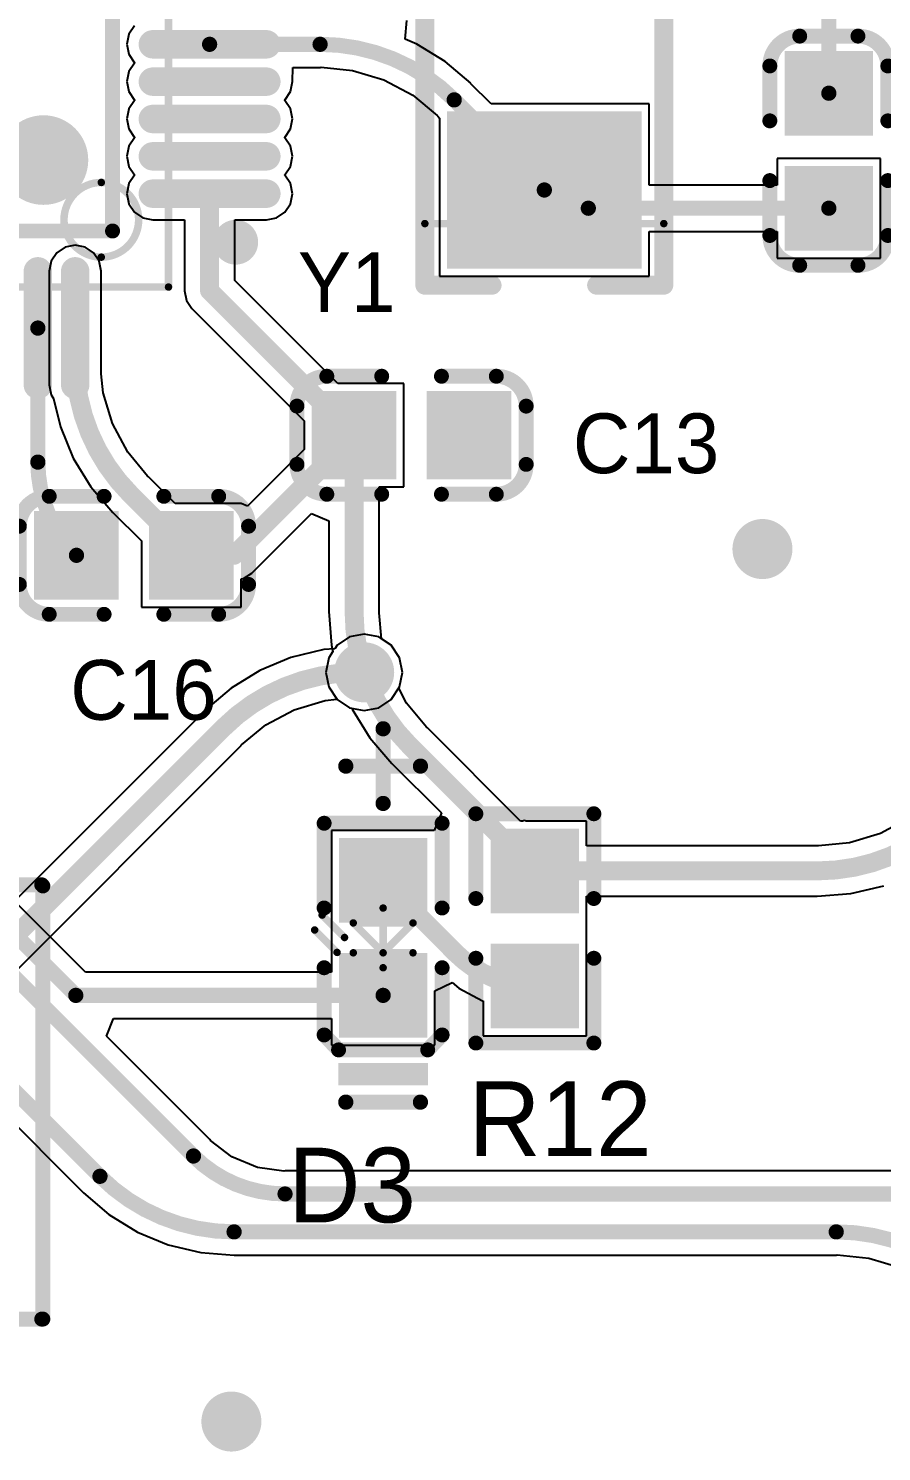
# Model space of a CAD drawing. Extents: x 32 to 132, y 19 to 123.
# Drawn here: x 88.98 to 100.4, y 67.16 to 86.22 of the extents above; entities that cross this region are included whole.
import ezdxf

# ---------------------------------------------------------------- set-up
doc = ezdxf.new("R2010")
doc.units = 0
doc.layers.get('0').update_dxf_attribs({"linetype": 'CONTINUOUS'})
for name, color, linetype in [('BOTTOMLAYER', 5, 'CONTINUOUS'), ('BOTTOMSOLDER', 6, 'CONTINUOUS'), ('MECHANICAL13', 56, 'CONTINUOUS'), ('MECHANICAL15', 56, 'CONTINUOUS'), ('MULTILAYER', 9, 'CONTINUOUS'), ('TOPLAYER', 1, 'CONTINUOUS'), ('TOPOVERLAY', 2, 'CONTINUOUS'), ('TOPPASTE', 8, 'CONTINUOUS'), ('TOPSOLDER', 216, 'CONTINUOUS'), ('VIAHOLELAYER', 16, 'CONTINUOUS')]:
    doc.layers.add(name, color=color, linetype=linetype)

# ---------------------------------------------------------------- blocks, each defined once
blk = doc.blocks.new('0603_R_1')
at = {"layer": 'TOPLAYER'}
for points in [[(-1.235, -0.49), (-0.305, -0.49), (-1.235, 0.49), (-0.305, 0.49)], [(0.305, -0.49), (1.235, -0.49), (0.305, 0.49), (1.235, 0.49)]]:
    blk.add_solid(points, dxfattribs=at)
at = {"layer": 'TOPOVERLAY', "const_width": 0.2}
for points in [[(-1.535, 0.79), (-0.4, 0.79)], [(-1.535, 0.79), (-1.535, -0.79)], [(0.4, 0.79), (1.535, 0.79)], [(1.535, 0.79), (1.535, -0.79)], [(-1.535, -0.79), (-0.4, -0.79)], [(0.4, -0.79), (1.535, -0.79)]]:
    blk.add_lwpolyline(points, dxfattribs=at)
at = {"layer": 'TOPOVERLAY', "const_width": 0.1}
for points in [[(-1.585, 0.79, 1), (-1.485, 0.79, 1)], [(-1.585, 0.79, 1), (-1.485, 0.79, 1)], [(-0.45, 0.79, 1), (-0.35, 0.79, 1)], [(0.35, 0.79, 1), (0.45, 0.79, 1)], [(1.485, 0.79, 1), (1.585, 0.79, 1)], [(1.485, 0.79, 1), (1.585, 0.79, 1)], [(-1.585, -0.79, 1), (-1.485, -0.79, 1)], [(-1.585, -0.79, 1), (-1.485, -0.79, 1)], [(-0.45, -0.79, 1), (-0.35, -0.79, 1)], [(0.35, -0.79, 1), (0.45, -0.79, 1)], [(1.485, -0.79, 1), (1.585, -0.79, 1)], [(1.485, -0.79, 1), (1.585, -0.79, 1)]]:
    blk.add_lwpolyline(points, format="xyb", close=True, dxfattribs=at)
at = {"layer": 'TOPPASTE'}
for points in [[(-1.235, -0.49), (-0.305, -0.49), (-1.235, 0.49), (-0.305, 0.49)], [(0.305, -0.49), (1.235, -0.49), (0.305, 0.49), (1.235, 0.49)]]:
    blk.add_solid(points, dxfattribs=at)
at = {"layer": 'TOPSOLDER'}
for points in [[(-1.337, -0.592), (-0.203, -0.592), (-1.337, 0.592), (-0.203, 0.592)], [(0.203, -0.592), (1.337, -0.592), (0.203, 0.592), (1.337, 0.592)]]:
    blk.add_solid(points, dxfattribs=at)
blk = doc.blocks.new('0603_LED_S1_2')
at = {"layer": 'MECHANICAL13', "const_width": 0.1}
for points in [[(0.105, 0.917), (-0.195, 0.617)], [(0.305, 0.817), (0.005, 0.517)], [(-0.2, 0.4), (-0.2, -0.4)], [(0.2, 0.4), (-0.2, 0)], [(0.2, 0.4), (0.2, -0.4)], [(-0.4, 0), (0.4, 0)], [(-0.2, 0), (0.2, -0.4)]]:
    blk.add_lwpolyline(points, dxfattribs=at)
at = {"layer": 'MECHANICAL13', "const_width": 0.05}
for points in [[(0.08, 0.917, 1), (0.13, 0.917, 1)], [(0.28, 0.817, 1), (0.33, 0.817, 1)], [(-0.22, 0.617, 1), (-0.17, 0.617, 1)], [(-0.225, 0.4, 1), (-0.175, 0.4, 1)], [(-0.02, 0.517, 1), (0.03, 0.517, 1)], [(0.175, 0.4, 1), (0.225, 0.4, 1)], [(0.175, 0.4, 1), (0.225, 0.4, 1)], [(-0.425, 0, 1), (-0.375, 0, 1)], [(-0.225, 0, 1), (-0.175, 0, 1)], [(-0.225, 0, 1), (-0.175, 0, 1)], [(0.375, 0, 1), (0.425, 0, 1)], [(-0.225, -0.4, 1), (-0.175, -0.4, 1)], [(0.175, -0.4, 1), (0.225, -0.4, 1)], [(0.175, -0.4, 1), (0.225, -0.4, 1)]]:
    blk.add_lwpolyline(points, format="xyb", close=True, dxfattribs=at)
at = {"layer": 'MECHANICAL15', "const_width": 0.203}
for points in [[(-2.2, 0.5), (-2.2, -0.5)], [(2.3, 0.5), (2.3, -0.5)], [(1.8, 0), (2.8, 0)]]:
    blk.add_lwpolyline(points, dxfattribs=at)
at = {"layer": 'MECHANICAL15', "const_width": 0.102}
for points in [[(-2.251, 0.5, 1), (-2.149, 0.5, 1)], [(2.249, 0.5, 1), (2.351, 0.5, 1)], [(1.749, 0, 1), (1.851, 0, 1)], [(2.749, 0, 1), (2.851, 0, 1)], [(-2.251, -0.5, 1), (-2.149, -0.5, 1)], [(2.249, -0.5, 1), (2.351, -0.5, 1)]]:
    blk.add_lwpolyline(points, format="xyb", close=True, dxfattribs=at)
at = {"layer": 'TOPLAYER'}
for points in [[(-0.305, 0.49), (-1.235, 0.49), (-0.305, -0.49), (-1.235, -0.49)], [(1.235, 0.49), (0.305, 0.49), (1.235, -0.49), (0.305, -0.49)]]:
    blk.add_solid(points, dxfattribs=at)
at = {"layer": 'TOPOVERLAY', "const_width": 0.2}
for points in [[(-1.3, 0.79), (-1.5, 0.597)], [(-1.3, 0.79), (-0.4, 0.79)], [(0.4, 0.79), (1.535, 0.79)], [(1.535, 0.79), (1.535, -0.79)], [(-1.5, 0.597), (-1.5, -0.597)], [(-1.5, -0.597), (-1.3, -0.79)], [(-1.3, -0.79), (-0.4, -0.79)], [(0.4, -0.79), (1.535, -0.79)]]:
    blk.add_lwpolyline(points, dxfattribs=at)
at = {"layer": 'TOPOVERLAY', "const_width": 0.1}
for points in [[(-1.35, 0.79, 1), (-1.25, 0.79, 1)], [(-1.35, 0.79, 1), (-1.25, 0.79, 1)], [(-0.45, 0.79, 1), (-0.35, 0.79, 1)], [(0.35, 0.79, 1), (0.45, 0.79, 1)], [(1.485, 0.79, 1), (1.585, 0.79, 1)], [(1.485, 0.79, 1), (1.585, 0.79, 1)], [(-1.55, 0.597, 1), (-1.45, 0.597, 1)], [(-1.55, 0.597, 1), (-1.45, 0.597, 1)], [(-1.55, -0.597, 1), (-1.45, -0.597, 1)], [(-1.55, -0.597, 1), (-1.45, -0.597, 1)], [(-1.35, -0.79, 1), (-1.25, -0.79, 1)], [(-1.35, -0.79, 1), (-1.25, -0.79, 1)], [(-0.45, -0.79, 1), (-0.35, -0.79, 1)], [(0.35, -0.79, 1), (0.45, -0.79, 1)], [(1.485, -0.79, 1), (1.585, -0.79, 1)], [(1.485, -0.79, 1), (1.585, -0.79, 1)]]:
    blk.add_lwpolyline(points, format="xyb", close=True, dxfattribs=at)
at = {"layer": 'TOPOVERLAY'}
blk.add_solid([(-1.975, -0.6), (-1.675, -0.6), (-1.975, 0.6), (-1.675, 0.6)], dxfattribs=at)
at = {"layer": 'TOPPASTE'}
for points in [[(-0.305, 0.49), (-1.235, 0.49), (-0.305, -0.49), (-1.235, -0.49)], [(1.235, 0.49), (0.305, 0.49), (1.235, -0.49), (0.305, -0.49)]]:
    blk.add_solid(points, dxfattribs=at)
at = {"layer": 'TOPSOLDER'}
for points in [[(-0.203, 0.592), (-1.337, 0.592), (-0.203, -0.592), (-1.337, -0.592)], [(1.337, 0.592), (0.203, 0.592), (1.337, -0.592), (0.203, -0.592)]]:
    blk.add_solid(points, dxfattribs=at)
blk = doc.blocks.new('0603_C_40')
at = {"layer": 'TOPLAYER'}
for points in [[(-1.235, -0.49), (-0.305, -0.49), (-1.235, 0.49), (-0.305, 0.49)], [(0.305, -0.49), (1.235, -0.49), (0.305, 0.49), (1.235, 0.49)]]:
    blk.add_solid(points, dxfattribs=at)
at = {"layer": 'TOPOVERLAY', "const_width": 0.2}
for points in [[(-1.535, 0.39, -0.414213), (-1.135, 0.79)], [(1.135, 0.79, -0.414213), (1.535, 0.39)], [(-1.135, -0.79, -0.414213), (-1.535, -0.39)], [(1.535, -0.39, -0.414213), (1.135, -0.79)]]:
    blk.add_lwpolyline(points, format="xyb", dxfattribs=at)
for points in [[(-0.4, 0.79), (-1.135, 0.79)], [(1.135, 0.79), (0.4, 0.79)], [(-1.535, -0.39), (-1.535, 0.39)], [(1.535, -0.39), (1.535, 0.39)], [(-0.4, -0.79), (-1.135, -0.79)], [(1.135, -0.79), (0.4, -0.79)]]:
    blk.add_lwpolyline(points, dxfattribs=at)
at = {"layer": 'TOPOVERLAY', "const_width": 0.1}
for points in [[(-1.185, 0.79, 1), (-1.085, 0.79, 1)], [(-1.185, 0.79, 1), (-1.085, 0.79, 1)], [(-0.45, 0.79, 1), (-0.35, 0.79, 1)], [(0.35, 0.79, 1), (0.45, 0.79, 1)], [(1.085, 0.79, 1), (1.185, 0.79, 1)], [(1.085, 0.79, 1), (1.185, 0.79, 1)], [(-1.585, 0.39, 1), (-1.485, 0.39, 1)], [(-1.585, 0.39, 1), (-1.485, 0.39, 1)], [(1.485, 0.39, 1), (1.585, 0.39, 1)], [(1.485, 0.39, 1), (1.585, 0.39, 1)], [(-1.585, -0.39, 1), (-1.485, -0.39, 1)], [(-1.585, -0.39, 1), (-1.485, -0.39, 1)], [(1.485, -0.39, 1), (1.585, -0.39, 1)], [(1.485, -0.39, 1), (1.585, -0.39, 1)], [(-1.185, -0.79, 1), (-1.085, -0.79, 1)], [(-1.185, -0.79, 1), (-1.085, -0.79, 1)], [(-0.45, -0.79, 1), (-0.35, -0.79, 1)], [(0.35, -0.79, 1), (0.45, -0.79, 1)], [(1.085, -0.79, 1), (1.185, -0.79, 1)], [(1.085, -0.79, 1), (1.185, -0.79, 1)]]:
    blk.add_lwpolyline(points, format="xyb", close=True, dxfattribs=at)
at = {"layer": 'TOPPASTE'}
for points in [[(-1.235, -0.49), (-0.305, -0.49), (-1.235, 0.49), (-0.305, 0.49)], [(0.305, -0.49), (1.235, -0.49), (0.305, 0.49), (1.235, 0.49)]]:
    blk.add_solid(points, dxfattribs=at)
at = {"layer": 'TOPSOLDER'}
for points in [[(-1.337, -0.592), (-0.203, -0.592), (-1.337, 0.592), (-0.203, 0.592)], [(0.203, -0.592), (1.337, -0.592), (0.203, 0.592), (1.337, 0.592)]]:
    blk.add_solid(points, dxfattribs=at)
blk = doc.blocks.new('0603_C_44')
at = {"layer": 'TOPLAYER'}
for points in [[(-1.235, -0.49), (-0.305, -0.49), (-1.235, 0.49), (-0.305, 0.49)], [(0.305, -0.49), (1.235, -0.49), (0.305, 0.49), (1.235, 0.49)]]:
    blk.add_solid(points, dxfattribs=at)
at = {"layer": 'TOPOVERLAY', "const_width": 0.2}
for points in [[(-1.535, 0.39, -0.414213), (-1.135, 0.79)], [(1.135, 0.79, -0.414213), (1.535, 0.39)], [(-1.135, -0.79, -0.414213), (-1.535, -0.39)], [(1.535, -0.39, -0.414213), (1.135, -0.79)]]:
    blk.add_lwpolyline(points, format="xyb", dxfattribs=at)
for points in [[(-0.4, 0.79), (-1.135, 0.79)], [(1.135, 0.79), (0.4, 0.79)], [(-1.535, 0.39), (-1.535, -0.39)], [(1.535, 0.39), (1.535, -0.39)], [(-0.4, -0.79), (-1.135, -0.79)], [(1.135, -0.79), (0.4, -0.79)]]:
    blk.add_lwpolyline(points, dxfattribs=at)
at = {"layer": 'TOPOVERLAY', "const_width": 0.1}
for points in [[(-1.185, 0.79, 1), (-1.085, 0.79, 1)], [(-1.185, 0.79, 1), (-1.085, 0.79, 1)], [(-0.45, 0.79, 1), (-0.35, 0.79, 1)], [(0.35, 0.79, 1), (0.45, 0.79, 1)], [(1.085, 0.79, 1), (1.185, 0.79, 1)], [(1.085, 0.79, 1), (1.185, 0.79, 1)], [(-1.585, 0.39, 1), (-1.485, 0.39, 1)], [(-1.585, 0.39, 1), (-1.485, 0.39, 1)], [(1.485, 0.39, 1), (1.585, 0.39, 1)], [(1.485, 0.39, 1), (1.585, 0.39, 1)], [(-1.585, -0.39, 1), (-1.485, -0.39, 1)], [(-1.585, -0.39, 1), (-1.485, -0.39, 1)], [(1.485, -0.39, 1), (1.585, -0.39, 1)], [(1.485, -0.39, 1), (1.585, -0.39, 1)], [(-1.185, -0.79, 1), (-1.085, -0.79, 1)], [(-1.185, -0.79, 1), (-1.085, -0.79, 1)], [(-0.45, -0.79, 1), (-0.35, -0.79, 1)], [(0.35, -0.79, 1), (0.45, -0.79, 1)], [(1.085, -0.79, 1), (1.185, -0.79, 1)], [(1.085, -0.79, 1), (1.185, -0.79, 1)]]:
    blk.add_lwpolyline(points, format="xyb", close=True, dxfattribs=at)
at = {"layer": 'TOPPASTE'}
for points in [[(-1.235, -0.49), (-0.305, -0.49), (-1.235, 0.49), (-0.305, 0.49)], [(0.305, -0.49), (1.235, -0.49), (0.305, 0.49), (1.235, 0.49)]]:
    blk.add_solid(points, dxfattribs=at)
at = {"layer": 'TOPSOLDER'}
for points in [[(-1.337, -0.592), (-0.203, -0.592), (-1.337, 0.592), (-0.203, 0.592)], [(0.203, -0.592), (1.337, -0.592), (0.203, 0.592), (1.337, 0.592)]]:
    blk.add_solid(points, dxfattribs=at)
blk = doc.blocks.new('0603_C_47')
at = {"layer": 'TOPLAYER'}
for points in [[(-1.235, -0.49), (-0.305, -0.49), (-1.235, 0.49), (-0.305, 0.49)], [(0.305, -0.49), (1.235, -0.49), (0.305, 0.49), (1.235, 0.49)]]:
    blk.add_solid(points, dxfattribs=at)
at = {"layer": 'TOPOVERLAY', "const_width": 0.2}
for points in [[(-1.535, 0.39, -0.414214), (-1.135, 0.79)], [(1.135, 0.79, -0.414213), (1.535, 0.39)], [(-1.135, -0.79, -0.414214), (-1.535, -0.39)], [(1.535, -0.39, -0.414213), (1.135, -0.79)]]:
    blk.add_lwpolyline(points, format="xyb", dxfattribs=at)
for points in [[(-1.135, 0.79), (-0.4, 0.79)], [(0.4, 0.79), (1.135, 0.79)], [(-1.535, -0.39), (-1.535, 0.39)], [(1.535, -0.39), (1.535, 0.39)], [(-1.135, -0.79), (-0.4, -0.79)], [(0.4, -0.79), (1.135, -0.79)]]:
    blk.add_lwpolyline(points, dxfattribs=at)
at = {"layer": 'TOPOVERLAY', "const_width": 0.1}
for points in [[(-1.185, 0.79, 1), (-1.085, 0.79, 1)], [(-1.185, 0.79, 1), (-1.085, 0.79, 1)], [(-0.45, 0.79, 1), (-0.35, 0.79, 1)], [(0.35, 0.79, 1), (0.45, 0.79, 1)], [(1.085, 0.79, 1), (1.185, 0.79, 1)], [(1.085, 0.79, 1), (1.185, 0.79, 1)], [(-1.585, 0.39, 1), (-1.485, 0.39, 1)], [(-1.585, 0.39, 1), (-1.485, 0.39, 1)], [(1.485, 0.39, 1), (1.585, 0.39, 1)], [(1.485, 0.39, 1), (1.585, 0.39, 1)], [(-1.585, -0.39, 1), (-1.485, -0.39, 1)], [(-1.585, -0.39, 1), (-1.485, -0.39, 1)], [(1.485, -0.39, 1), (1.585, -0.39, 1)], [(1.485, -0.39, 1), (1.585, -0.39, 1)], [(-1.185, -0.79, 1), (-1.085, -0.79, 1)], [(-1.185, -0.79, 1), (-1.085, -0.79, 1)], [(-0.45, -0.79, 1), (-0.35, -0.79, 1)], [(0.35, -0.79, 1), (0.45, -0.79, 1)], [(1.085, -0.79, 1), (1.185, -0.79, 1)], [(1.085, -0.79, 1), (1.185, -0.79, 1)]]:
    blk.add_lwpolyline(points, format="xyb", close=True, dxfattribs=at)
at = {"layer": 'TOPPASTE'}
for points in [[(-1.235, -0.49), (-0.305, -0.49), (-1.235, 0.49), (-0.305, 0.49)], [(0.305, -0.49), (1.235, -0.49), (0.305, 0.49), (1.235, 0.49)]]:
    blk.add_solid(points, dxfattribs=at)
at = {"layer": 'TOPSOLDER'}
for points in [[(-1.337, -0.592), (-0.203, -0.592), (-1.337, 0.592), (-0.203, 0.592)], [(0.203, -0.592), (1.337, -0.592), (0.203, 0.592), (1.337, 0.592)]]:
    blk.add_solid(points, dxfattribs=at)
blk = doc.blocks.new('___4_67')
at = {"layer": 'MECHANICAL13', "const_width": 0.2}
for points in [[(-2.555, 2.946), (-2.555, -2.854)], [(9.96, 2.946), (-2.54, 2.946)], [(9.96, -2.87), (-2.54, -2.87)]]:
    blk.add_lwpolyline(points, dxfattribs=at)
at = {"layer": 'MECHANICAL13', "const_width": 0.1}
for points in [[(-2.605, 2.946, 1), (-2.505, 2.946, 1)], [(-2.59, 2.946, 1), (-2.49, 2.946, 1)], [(-2.605, -2.854, 1), (-2.505, -2.854, 1)], [(-2.59, -2.87, 1), (-2.49, -2.87, 1)]]:
    blk.add_lwpolyline(points, format="xyb", close=True, dxfattribs=at)
blk = doc.blocks.new('LQFP_64_10_10_05P_161')
at = {"layer": 'MECHANICAL13', "const_width": 0.1}
for points in [[(-5, 5), (-5, -5)], [(-5, -5), (5, -5)]]:
    blk.add_lwpolyline(points, dxfattribs=at)
at = {"layer": 'MECHANICAL13'}
for points, const_width in [([(-3.6, -4.1, 1), (-4.6, -4.1, 1)], 0.1), ([(-4.625, -4.1, 1), (-4.575, -4.1, 1)], 0.05), ([(-3.625, -4.1, 1), (-3.575, -4.1, 1)], 0.05), ([(-5.025, -5, 1), (-4.975, -5, 1)], 0.05), ([(-5.025, -5, 1), (-4.975, -5, 1)], 0.05)]:
    blk.add_lwpolyline(points, format="xyb", close=True, dxfattribs=dict(at, const_width=const_width))
at = {"layer": 'TOPLAYER', "const_width": 0.28}
for points in [[(-6.31, -3.25), (-4.79, -3.25)], [(-6.31, -3.75), (-4.79, -3.75)], [(-3.75, -6.31), (-3.75, -4.79)], [(-3.25, -6.31), (-3.25, -4.79)], [(-2.75, -6.31), (-2.75, -4.79)], [(-2.25, -6.31), (-2.25, -4.79)], [(-1.75, -6.31), (-1.75, -4.79)]]:
    blk.add_lwpolyline(points, dxfattribs=at)
at = {"layer": 'TOPLAYER', "const_width": 0.14}
for points in [[(-6.38, -3.25, 1), (-6.24, -3.25, 1)], [(-4.86, -3.25, 1), (-4.72, -3.25, 1)], [(-6.38, -3.75, 1), (-6.24, -3.75, 1)], [(-4.86, -3.75, 1), (-4.72, -3.75, 1)], [(-3.82, -4.79, 1), (-3.68, -4.79, 1)], [(-3.32, -4.79, 1), (-3.18, -4.79, 1)], [(-2.82, -4.79, 1), (-2.68, -4.79, 1)], [(-2.32, -4.79, 1), (-2.18, -4.79, 1)], [(-1.82, -4.79, 1), (-1.68, -4.79, 1)], [(-3.82, -6.31, 1), (-3.68, -6.31, 1)], [(-3.32, -6.31, 1), (-3.18, -6.31, 1)], [(-2.82, -6.31, 1), (-2.68, -6.31, 1)], [(-2.32, -6.31, 1), (-2.18, -6.31, 1)], [(-1.82, -6.31, 1), (-1.68, -6.31, 1)]]:
    blk.add_lwpolyline(points, format="xyb", close=True, dxfattribs=at)
at = {"layer": 'TOPOVERLAY', "const_width": 0.2}
for points in [[(-4.25, 4.25), (-4.25, -4.25)], [(-4.25, -4.25), (4.25, -4.25)]]:
    blk.add_lwpolyline(points, dxfattribs=at)
at = {"layer": 'TOPOVERLAY'}
for points, const_width in [([(-3, -3.325, 1), (-3.6, -3.325, 1)], 0.6), ([(-3.75, -3.325, 1), (-3.45, -3.325, 1)], 0.3), ([(-3.15, -3.325, 1), (-2.85, -3.325, 1)], 0.3), ([(-4.3, -4.25, 1), (-4.2, -4.25, 1)], 0.1), ([(-4.3, -4.25, 1), (-4.2, -4.25, 1)], 0.1), ([(-4.25, -5.9, 1), (-4.55, -5.9, 1)], 0.3), ([(-4.625, -5.9, 1), (-4.475, -5.9, 1)], 0.15), ([(-4.325, -5.9, 1), (-4.175, -5.9, 1)], 0.15)]:
    blk.add_lwpolyline(points, format="xyb", close=True, dxfattribs=dict(at, const_width=const_width))
at = {"layer": 'TOPPASTE', "const_width": 0.28}
for points in [[(-6.31, -3.25), (-4.79, -3.25)], [(-6.31, -3.75), (-4.79, -3.75)], [(-3.75, -6.31), (-3.75, -4.79)], [(-3.25, -6.31), (-3.25, -4.79)], [(-2.75, -6.31), (-2.75, -4.79)], [(-2.25, -6.31), (-2.25, -4.79)], [(-1.75, -6.31), (-1.75, -4.79)]]:
    blk.add_lwpolyline(points, dxfattribs=at)
at = {"layer": 'TOPPASTE', "const_width": 0.14}
for points in [[(-6.38, -3.25, 1), (-6.24, -3.25, 1)], [(-4.86, -3.25, 1), (-4.72, -3.25, 1)], [(-6.38, -3.75, 1), (-6.24, -3.75, 1)], [(-4.86, -3.75, 1), (-4.72, -3.75, 1)], [(-3.82, -4.79, 1), (-3.68, -4.79, 1)], [(-3.32, -4.79, 1), (-3.18, -4.79, 1)], [(-2.82, -4.79, 1), (-2.68, -4.79, 1)], [(-2.32, -4.79, 1), (-2.18, -4.79, 1)], [(-1.82, -4.79, 1), (-1.68, -4.79, 1)], [(-3.82, -6.31, 1), (-3.68, -6.31, 1)], [(-3.32, -6.31, 1), (-3.18, -6.31, 1)], [(-2.82, -6.31, 1), (-2.68, -6.31, 1)], [(-2.32, -6.31, 1), (-2.18, -6.31, 1)], [(-1.82, -6.31, 1), (-1.68, -6.31, 1)]]:
    blk.add_lwpolyline(points, format="xyb", close=True, dxfattribs=at)
at = {"layer": 'TOPSOLDER', "const_width": 0.382}
for points in [[(-6.31, -3.25), (-4.79, -3.25)], [(-6.31, -3.75), (-4.79, -3.75)], [(-3.75, -6.31), (-3.75, -4.79)], [(-3.25, -6.31), (-3.25, -4.79)], [(-2.75, -6.31), (-2.75, -4.79)], [(-2.25, -6.31), (-2.25, -4.79)], [(-1.75, -6.31), (-1.75, -4.79)]]:
    blk.add_lwpolyline(points, dxfattribs=at)
at = {"layer": 'TOPSOLDER', "const_width": 0.191}
for points in [[(-6.405, -3.25, 1), (-6.215, -3.25, 1)], [(-4.885, -3.25, 1), (-4.695, -3.25, 1)], [(-6.405, -3.75, 1), (-6.215, -3.75, 1)], [(-4.885, -3.75, 1), (-4.695, -3.75, 1)], [(-3.845, -4.79, 1), (-3.655, -4.79, 1)], [(-3.345, -4.79, 1), (-3.155, -4.79, 1)], [(-2.845, -4.79, 1), (-2.655, -4.79, 1)], [(-2.345, -4.79, 1), (-2.155, -4.79, 1)], [(-1.845, -4.79, 1), (-1.655, -4.79, 1)], [(-3.845, -6.31, 1), (-3.655, -6.31, 1)], [(-3.345, -6.31, 1), (-3.155, -6.31, 1)], [(-2.845, -6.31, 1), (-2.655, -6.31, 1)], [(-2.345, -6.31, 1), (-2.155, -6.31, 1)], [(-1.845, -6.31, 1), (-1.655, -6.31, 1)]]:
    blk.add_lwpolyline(points, format="xyb", close=True, dxfattribs=at)
blk = doc.blocks.new('SMD_5032_2P_162')
at = {"layer": 'MECHANICAL13', "const_width": 0.1}
for points in [[(-2.5, 1.6), (2.5, 1.6)], [(-2.5, 1.6), (-2.5, -1.6)], [(2.5, 1.6), (2.5, -1.6)], [(-2.5, -1.6), (2.5, -1.6)]]:
    blk.add_lwpolyline(points, dxfattribs=at)
at = {"layer": 'MECHANICAL13', "const_width": 0.05}
for points in [[(-2.525, 1.6, 1), (-2.475, 1.6, 1)], [(-2.525, 1.6, 1), (-2.475, 1.6, 1)], [(2.475, 1.6, 1), (2.525, 1.6, 1)], [(2.475, 1.6, 1), (2.525, 1.6, 1)], [(-2.525, -1.6, 1), (-2.475, -1.6, 1)], [(-2.525, -1.6, 1), (-2.475, -1.6, 1)], [(2.475, -1.6, 1), (2.525, -1.6, 1)], [(2.475, -1.6, 1), (2.525, -1.6, 1)]]:
    blk.add_lwpolyline(points, format="xyb", close=True, dxfattribs=at)
at = {"layer": 'TOPLAYER'}
for points in [[(-1.1, -1.2), (-1.1, 1.2), (-3, -1.2), (-3, 1.2)], [(3, -1.2), (3, 1.2), (1.1, -1.2), (1.1, 1.2)]]:
    blk.add_solid(points, dxfattribs=at)
at = {"layer": 'TOPOVERLAY', "const_width": 0.254}
for points in [[(-3.325, 1.6), (-3.325, 0.7)], [(3.325, 1.6), (-3.325, 1.6)], [(3.325, 1.6), (3.325, 0.7)], [(-3.325, -0.7), (-3.325, -1.6)], [(3.325, -0.7), (3.325, -1.6)], [(3.325, -1.6), (-3.325, -1.6)]]:
    blk.add_lwpolyline(points, dxfattribs=at)
at = {"layer": 'TOPOVERLAY', "const_width": 0.127}
for points in [[(-3.388, 1.6, 1), (-3.261, 1.6, 1)], [(-3.388, 1.6, 1), (-3.261, 1.6, 1)], [(3.261, 1.6, 1), (3.388, 1.6, 1)], [(3.261, 1.6, 1), (3.388, 1.6, 1)], [(-3.388, 0.7, 1), (-3.261, 0.7, 1)], [(3.261, 0.7, 1), (3.388, 0.7, 1)], [(-3.388, -0.7, 1), (-3.261, -0.7, 1)], [(3.261, -0.7, 1), (3.388, -0.7, 1)], [(-3.388, -1.6, 1), (-3.261, -1.6, 1)], [(-3.388, -1.6, 1), (-3.261, -1.6, 1)], [(3.261, -1.6, 1), (3.388, -1.6, 1)], [(3.261, -1.6, 1), (3.388, -1.6, 1)]]:
    blk.add_lwpolyline(points, format="xyb", close=True, dxfattribs=at)
at = {"layer": 'TOPPASTE'}
for points in [[(-1.1, -1.2), (-1.1, 1.2), (-3, -1.2), (-3, 1.2)], [(3, -1.2), (3, 1.2), (1.1, -1.2), (1.1, 1.2)]]:
    blk.add_solid(points, dxfattribs=at)
at = {"layer": 'TOPSOLDER'}
for points in [[(-0.998, -1.302), (-0.998, 1.302), (-3.102, -1.302), (-3.102, 1.302)], [(3.102, -1.302), (3.102, 1.302), (0.998, -1.302), (0.998, 1.302)]]:
    blk.add_solid(points, dxfattribs=at)

msp = doc.modelspace()

# ---------------------------------------------------------------- linework, layer by layer
at = {"layer": 'BOTTOMLAYER'}
for p, q in [((93.109, 77.96), (93.077, 77.912)), ((93.276, 78.071), (93.109, 77.96)), ((93.472, 78.11), (93.276, 78.071)), ((93.668, 78.071), (93.472, 78.11)), ((93.835, 77.96), (93.668, 78.071)), ((93.946, 77.793), (93.835, 77.96)), ((92.491, 77.795), (92.074, 77.622)), ((92.931, 77.901), (92.491, 77.795)), ((93.077, 77.912), (92.931, 77.901)), ((93.985, 77.597), (93.946, 77.793)), ((92.074, 77.622), (91.689, 77.386)), ((93.946, 77.401), (93.985, 77.597)), ((91.689, 77.386), (91.345, 77.093)), ((93.835, 77.234), (93.946, 77.401)), ((92.536, 77.097), (92.95, 77.222)), ((92.95, 77.222), (93.107, 77.238)), ((93.107, 77.238), (93.109, 77.234)), ((93.109, 77.234), (93.276, 77.123)), ((93.668, 77.123), (93.835, 77.234)), ((91.347, 77.091), (87.091, 72.835)), ((91.345, 77.093), (91.347, 77.091)), ((92.155, 76.893), (92.536, 77.097)), ((93.276, 77.123), (93.472, 77.084)), ((93.472, 77.084), (93.668, 77.123)), ((91.831, 76.628), (92.155, 76.893)), ((87.567, 72.359), (91.823, 76.615)), ((91.823, 76.615), (91.831, 76.628))]:
    msp.add_line(p, q, dxfattribs=at)
for points, const_width in [([(98.656, 79.248, 1), (98.956, 79.248, 1)], 0.3), ([(93.322, 77.597, 1), (93.622, 77.597, 1)], 0.3), ([(93.318, 77.597, 1), (93.445, 77.597, 1)], 0.127), ([(93.318, 77.597, 1), (93.445, 77.597, 1)], 0.127), ([(93.408, 77.597, 1), (93.535, 77.597, 1)], 0.127), ([(91.522, 76.853, 1), (91.649, 76.853, 1)], 0.127), ([(91.522, 76.853, 1), (91.649, 76.853, 1)], 0.127), ([(91.544, 67.564, 1), (91.844, 67.564, 1)], 0.3)]:
    msp.add_lwpolyline(points, format="xyb", close=True, dxfattribs=dict(at, const_width=const_width))
at = {"layer": 'BOTTOMLAYER', "const_width": 0.254}
msp.add_lwpolyline([(91.585, 76.853, -0.198912), (93.381, 77.597)], format="xyb", dxfattribs=at)
for points in [[(93.381, 77.597), (93.472, 77.597)], [(86.614, 71.882), (91.585, 76.853)]]:
    msp.add_lwpolyline(points, dxfattribs=at)
at = {"layer": 'BOTTOMSOLDER', "const_width": 0.402}
for points in [[(98.605, 79.248, 1), (99.007, 79.248, 1)], [(93.271, 77.597, 1), (93.673, 77.597, 1)], [(91.493, 67.564, 1), (91.895, 67.564, 1)]]:
    msp.add_lwpolyline(points, format="xyb", close=True, dxfattribs=at)
at = {"layer": 'MULTILAYER', "const_width": 0.3}
for points in [[(98.656, 79.248, 1), (98.956, 79.248, 1)], [(93.322, 77.597, 1), (93.622, 77.597, 1)], [(91.544, 67.564, 1), (91.844, 67.564, 1)]]:
    msp.add_lwpolyline(points, format="xyb", close=True, dxfattribs=at)
at = {"layer": 'TOPLAYER'}
for p, q in [((90.319, 86.141), (90.292, 86.007)), ((90.395, 86.254), (90.319, 86.141)), ((94.022, 86.074), (94.042, 86.327)), ((90.292, 86.007), (90.319, 85.873)), ((94.177, 86.01), (94.022, 86.074)), ((94.559, 85.776), (94.177, 86.01)), ((90.319, 85.873), (90.395, 85.76)), ((90.395, 85.76), (90.395, 85.754)), ((94.9, 85.485), (94.559, 85.776)), ((90.319, 85.641), (90.292, 85.507)), ((90.395, 85.754), (90.319, 85.641)), ((92.512, 85.507), (92.515, 85.696)), ((92.515, 85.696), (92.515, 85.696)), ((92.515, 85.696), (92.882, 85.696)), ((92.882, 85.696), (92.895, 85.699)), ((92.895, 85.699), (93.318, 85.657)), ((93.318, 85.657), (93.737, 85.53)), ((90.292, 85.507), (90.319, 85.373)), ((92.485, 85.373), (92.512, 85.507)), ((92.512, 85.507), (92.512, 85.507)), ((92.512, 85.507), (92.512, 85.507)), ((92.512, 85.507), (92.512, 85.507)), ((92.512, 85.507), (92.512, 85.507)), ((92.512, 85.507), (92.512, 85.507)), ((93.737, 85.53), (94.123, 85.324)), ((94.898, 85.483), (94.9, 85.485)), ((95.171, 85.209), (94.898, 85.483)), ((90.319, 85.373), (90.395, 85.26)), ((90.395, 85.254), (90.319, 85.141)), ((90.395, 85.26), (90.395, 85.254)), ((92.409, 85.26), (92.485, 85.373)), ((92.409, 85.254), (92.409, 85.26)), ((92.485, 85.141), (92.409, 85.254)), ((94.123, 85.324), (94.451, 85.055)), ((97.288, 85.209), (95.171, 85.209)), ((97.288, 84.123), (97.288, 85.209)), ((90.319, 85.141), (90.292, 85.007)), ((90.292, 85.007), (90.319, 84.873)), ((92.512, 85.007), (92.485, 85.141)), ((92.485, 84.873), (92.512, 85.007)), ((94.451, 85.055), (94.458, 85.043)), ((94.458, 85.043), (94.482, 85.02)), ((94.482, 85.02), (94.482, 82.903)), ((90.319, 84.873), (90.395, 84.76)), ((92.409, 84.76), (92.485, 84.873)), ((90.319, 84.641), (90.292, 84.507)), ((90.395, 84.754), (90.319, 84.641)), ((90.395, 84.76), (90.395, 84.754)), ((92.409, 84.754), (92.409, 84.76)), ((92.485, 84.641), (92.409, 84.754)), ((92.512, 84.507), (92.485, 84.641)), ((90.292, 84.507), (90.319, 84.373)), ((92.485, 84.373), (92.512, 84.507)), ((100.388, 84.48), (99.002, 84.48)), ((99.002, 84.48), (99.002, 84.123)), ((100.388, 83.144), (100.388, 84.48)), ((90.319, 84.373), (90.395, 84.26)), ((90.395, 84.254), (90.319, 84.141)), ((90.395, 84.26), (90.395, 84.254)), ((92.409, 84.26), (92.485, 84.373)), ((92.409, 84.254), (92.409, 84.26)), ((92.485, 84.141), (92.409, 84.254)), ((90.319, 84.141), (90.292, 84.007)), ((92.512, 84.007), (92.485, 84.141)), ((99.002, 84.123), (97.288, 84.123)), ((90.292, 84.007), (90.319, 83.873)), ((90.319, 83.873), (90.395, 83.76)), ((92.409, 83.76), (92.485, 83.873)), ((92.485, 83.873), (92.512, 84.007)), ((90.395, 83.76), (90.508, 83.684)), ((90.508, 83.684), (90.642, 83.657)), ((92.162, 83.657), (92.296, 83.684)), ((92.296, 83.684), (92.409, 83.76)), ((90.642, 83.657), (91.065, 83.657)), ((91.065, 83.657), (91.065, 82.707)), ((91.739, 82.846), (91.739, 83.657)), ((91.739, 83.657), (92.162, 83.657)), ((97.288, 82.903), (97.288, 83.501)), ((97.288, 83.501), (99.002, 83.501)), ((99.002, 83.501), (99.002, 83.144)), ((89.468, 83.29), (89.355, 83.214)), ((89.602, 83.317), (89.468, 83.29)), ((89.736, 83.29), (89.602, 83.317)), ((89.849, 83.214), (89.736, 83.29)), ((89.279, 83.101), (89.252, 82.967)), ((89.355, 83.214), (89.279, 83.101)), ((89.925, 83.101), (89.849, 83.214)), ((89.952, 82.967), (89.925, 83.101)), ((99.002, 83.144), (100.388, 83.144)), ((89.252, 82.967), (89.252, 81.447)), ((89.952, 81.594), (89.952, 82.967)), ((94.482, 82.903), (97.288, 82.903)), ((93.12, 81.465), (91.739, 82.846)), ((91.065, 82.707), (91.091, 82.578)), ((91.091, 82.578), (91.164, 82.469)), ((91.164, 82.469), (91.164, 82.469)), ((91.164, 82.469), (91.164, 82.469)), ((91.164, 82.469), (92.669, 80.964)), ((89.977, 81.342), (89.952, 81.594)), ((89.252, 81.447), (89.279, 81.313)), ((94.005, 81.465), (93.12, 81.465)), ((94.005, 80.079), (94.005, 81.465)), ((89.279, 81.313), (89.313, 81.262)), ((89.313, 81.262), (89.404, 80.883)), ((90.102, 80.928), (89.977, 81.342)), ((89.404, 80.883), (89.577, 80.466)), ((90.306, 80.547), (90.102, 80.928)), ((92.669, 80.964), (92.669, 80.58)), ((89.577, 80.466), (89.813, 80.081)), ((90.571, 80.223), (90.306, 80.547)), ((92.669, 80.58), (91.911, 79.822)), ((89.813, 80.081), (90.106, 79.737)), ((90.584, 80.215), (90.571, 80.223)), ((90.942, 79.857), (90.584, 80.215)), ((93.674, 78.411), (93.674, 80.079)), ((93.674, 80.079), (94.005, 80.079)), ((91.827, 79.857), (90.942, 79.857)), ((91.911, 79.822), (91.827, 79.857)), ((91.827, 79.857), (91.827, 79.857)), ((91.827, 79.857), (91.827, 79.857)), ((90.106, 79.737), (90.108, 79.739)), ((90.108, 79.739), (90.491, 79.356)), ((91.967, 78.926), (92.766, 79.725)), ((92.766, 79.725), (93, 79.627)), ((93, 79.627), (93, 78.411)), ((90.491, 79.356), (90.491, 78.471)), ((91.858, 78.853), (91.967, 78.926)), ((91.827, 78.847), (91.858, 78.853)), ((91.827, 78.471), (91.827, 78.847)), ((90.491, 78.471), (91.827, 78.471)), ((93, 78.411), (92.998, 78.411)), ((92.998, 78.411), (93.033, 77.961)), ((93.671, 78.396), (93.674, 78.411)), ((93.705, 78.046), (93.671, 78.396)), ((93.033, 77.961), (93.054, 77.877)), ((93.835, 77.96), (93.705, 78.046)), ((93.946, 77.793), (93.835, 77.96)), ((92.998, 77.793), (92.959, 77.597)), ((93.054, 77.877), (92.998, 77.793)), ((93.985, 77.597), (93.946, 77.793)), ((92.959, 77.597), (92.998, 77.401)), ((93.946, 77.401), (93.985, 77.597)), ((89.738, 73.582), (85.909, 77.411)), ((92.998, 77.401), (93.109, 77.234)), ((93.935, 77.384), (93.946, 77.401)), ((94.041, 77.185), (93.935, 77.384)), ((93.109, 77.234), (93.276, 77.123)), ((94.306, 76.861), (94.041, 77.185)), ((93.276, 77.123), (93.306, 77.117)), ((93.306, 77.117), (93.312, 77.104)), ((93.312, 77.104), (93.548, 76.719)), ((94.319, 76.853), (94.306, 76.861)), ((95.566, 75.606), (94.319, 76.853)), ((93.548, 76.719), (93.841, 76.375)), ((93.841, 76.375), (93.843, 76.377)), ((93.843, 76.377), (94.506, 75.714)), ((94.506, 75.714), (94.409, 75.479)), ((94.409, 75.479), (93.033, 75.479)), ((93.033, 75.479), (93.033, 74.143)), ((95.594, 75.606), (95.566, 75.606)), ((95.619, 75.611), (95.594, 75.606)), ((95.643, 75.606), (95.619, 75.611)), ((96.451, 75.606), (95.643, 75.606)), ((96.451, 75.275), (96.451, 75.606)), ((100.766, 75.642), (100.385, 75.438)), ((99.971, 75.313), (99.555, 75.272)), ((100.385, 75.438), (99.971, 75.313)), ((99.54, 75.275), (96.451, 75.275)), ((99.555, 75.272), (99.54, 75.275)), ((99.99, 74.634), (100.43, 74.74)), ((96.451, 74.27), (96.451, 74.601)), ((96.451, 74.601), (99.54, 74.601)), ((99.54, 74.599), (99.99, 74.634)), ((99.54, 74.601), (99.54, 74.599)), ((93.033, 74.143), (93.033, 74.143)), ((93.033, 74.143), (93.033, 73.939)), ((96.451, 74.066), (96.451, 74.27)), ((96.451, 74.27), (96.451, 74.27)), ((96.451, 72.73), (96.451, 74.066)), ((96.451, 74.066), (96.451, 74.066)), ((96.451, 74.066), (96.451, 74.066)), ((96.451, 74.066), (96.451, 74.066)), ((93.033, 73.939), (93.033, 73.939)), ((93.033, 73.939), (93.033, 73.582)), ((93.033, 73.582), (89.738, 73.582)), ((94.419, 73.334), (94.649, 73.442)), ((94.649, 73.442), (94.739, 73.368)), ((94.419, 72.603), (94.419, 73.334)), ((94.739, 73.368), (95.056, 73.199)), ((95.056, 73.199), (95.065, 73.196)), ((95.065, 73.196), (95.065, 72.73)), ((90.02, 72.726), (90.117, 72.96)), ((90.117, 72.96), (93.033, 72.96)), ((93.033, 72.96), (93.033, 72.603)), ((91.406, 71.34), (90.02, 72.726)), ((95.065, 72.73), (96.451, 72.73)), ((87.802, 72.541), (89.714, 70.628)), ((93.033, 72.603), (94.419, 72.603)), ((91.415, 71.326), (91.406, 71.34)), ((91.698, 71.109), (91.415, 71.326)), ((92.043, 70.966), (91.698, 71.109)), ((92.396, 70.919), (92.043, 70.966)), ((92.412, 70.923), (92.396, 70.919)), ((102.834, 70.923), (92.412, 70.923)), ((89.714, 70.628), (89.712, 70.626)), ((89.712, 70.626), (90.053, 70.335)), ((90.053, 70.335), (90.435, 70.101)), ((90.435, 70.101), (90.848, 69.93)), ((90.848, 69.93), (91.284, 69.826)), ((91.284, 69.826), (91.73, 69.79)), ((91.73, 69.79), (91.73, 69.793)), ((91.73, 69.793), (99.794, 69.793)), ((99.794, 69.793), (99.807, 69.796)), ((99.807, 69.796), (100.23, 69.754)), ((100.23, 69.754), (100.649, 69.627))]:
    msp.add_line(p, q, dxfattribs=at)
for points, const_width in [([(99.695, 85.352), (99.695, 87.495)], 0.203), ([(91.402, 86.007), (92.882, 86.007)], 0.203), ([(94.678, 85.263), (95.885, 84.056)], 0.203), ([(91.402, 82.707), (91.402, 84.007)], 0.254), ([(96.474, 83.812), (99.695, 83.812)], 0.203), ([(91.402, 82.707), (93.337, 80.772)], 0.254), ([(89.602, 81.773), (89.602, 82.207)], 0.254), ([(89.102, 80.412), (89.102, 82.207)], 0.203), ([(91.729, 79.164), (93.337, 80.772)], 0.254), ([(93.337, 78.411), (93.337, 80.772)], 0.254), ([(90.346, 79.977), (91.159, 79.164)], 0.254), ([(91.159, 79.164), (91.729, 79.164)], 0.254), ([(84.846, 77.46), (91.186, 71.12)], 0.203), ([(85.598, 77.283), (89.61, 73.271)], 0.203), ([(94.081, 76.615), (95.758, 74.938)], 0.254), ([(84.346, 76.436), (89.934, 70.848)], 0.203), ([(93.726, 74.811), (94.701, 73.836)], 0.254), ([(95.758, 74.938), (99.54, 74.938)], 0.254), ([(89.61, 73.271), (93.726, 73.271)], 0.203), ([(92.412, 70.612), (102.834, 70.612)], 0.203), ([(91.73, 70.104), (99.794, 70.104)], 0.203)]:
    msp.add_lwpolyline(points, dxfattribs=dict(at, const_width=const_width))
for points, const_width in [([(91.351, 86.007, 1), (91.453, 86.007, 1)], 0.102), ([(92.831, 86.007, 1), (92.933, 86.007, 1)], 0.102), ([(92.831, 86.007, 1), (92.933, 86.007, 1)], 0.102), ([(99.644, 85.352, 1), (99.746, 85.352, 1)], 0.102), ([(94.627, 85.263, 1), (94.729, 85.263, 1)], 0.102), ([(94.627, 85.263, 1), (94.729, 85.263, 1)], 0.102), ([(91.338, 84.007, 1), (91.465, 84.007, 1)], 0.127), ([(95.834, 84.056, 1), (95.936, 84.056, 1)], 0.102), ([(95.834, 84.056, 1), (95.936, 84.056, 1)], 0.102), ([(96.423, 83.812, 1), (96.525, 83.812, 1)], 0.102), ([(96.423, 83.812, 1), (96.525, 83.812, 1)], 0.102), ([(99.644, 83.812, 1), (99.746, 83.812, 1)], 0.102), ([(91.338, 82.707, 1), (91.465, 82.707, 1)], 0.127), ([(91.338, 82.707, 1), (91.465, 82.707, 1)], 0.127), ([(89.539, 82.207, 1), (89.666, 82.207, 1)], 0.127), ([(89.051, 82.207, 1), (89.153, 82.207, 1)], 0.102), ([(89.539, 81.773, 1), (89.666, 81.773, 1)], 0.127), ([(89.539, 81.773, 1), (89.666, 81.773, 1)], 0.127), ([(93.273, 80.772, 1), (93.4, 80.772, 1)], 0.127), ([(93.273, 80.772, 1), (93.4, 80.772, 1)], 0.127), ([(93.273, 80.772, 1), (93.4, 80.772, 1)], 0.127), ([(89.051, 80.412, 1), (89.153, 80.412, 1)], 0.102), ([(89.051, 80.412, 1), (89.153, 80.412, 1)], 0.102), ([(90.282, 79.977, 1), (90.409, 79.977, 1)], 0.127), ([(90.282, 79.977, 1), (90.409, 79.977, 1)], 0.127), ([(98.656, 79.248, 1), (98.956, 79.248, 1)], 0.3), ([(91.095, 79.164, 1), (91.222, 79.164, 1)], 0.127), ([(91.095, 79.164, 1), (91.222, 79.164, 1)], 0.127), ([(91.666, 79.164, 1), (91.793, 79.164, 1)], 0.127), ([(91.666, 79.164, 1), (91.793, 79.164, 1)], 0.127), ([(89.568, 79.164, 1), (89.67, 79.164, 1)], 0.102), ([(93.273, 78.411, 1), (93.4, 78.411, 1)], 0.127), ([(93.273, 78.411, 1), (93.4, 78.411, 1)], 0.127), ([(93.322, 77.597, 1), (93.622, 77.597, 1)], 0.3), ([(94.017, 76.615, 1), (94.144, 76.615, 1)], 0.127), ([(94.017, 76.615, 1), (94.144, 76.615, 1)], 0.127), ([(95.555, 75.274, 1), (95.682, 75.274, 1)], 0.127), ([(93.662, 74.811, 1), (93.789, 74.811, 1)], 0.127), ([(95.694, 74.938, 1), (95.822, 74.938, 1)], 0.127), ([(95.694, 74.938, 1), (95.822, 74.938, 1)], 0.127), ([(95.694, 74.938, 1), (95.822, 74.938, 1)], 0.127), ([(99.476, 74.938, 1), (99.603, 74.938, 1)], 0.127), ([(99.476, 74.938, 1), (99.603, 74.938, 1)], 0.127), ([(94.638, 73.836, 1), (94.765, 73.836, 1)], 0.127), ([(94.638, 73.836, 1), (94.765, 73.836, 1)], 0.127), ([(89.559, 73.271, 1), (89.661, 73.271, 1)], 0.102), ([(89.559, 73.271, 1), (89.661, 73.271, 1)], 0.102), ([(93.675, 73.271, 1), (93.777, 73.271, 1)], 0.102), ([(95.694, 73.398, 1), (95.822, 73.398, 1)], 0.127), ([(91.135, 71.12, 1), (91.237, 71.12, 1)], 0.102), ([(91.135, 71.12, 1), (91.237, 71.12, 1)], 0.102), ([(89.883, 70.848, 1), (89.985, 70.848, 1)], 0.102), ([(89.883, 70.848, 1), (89.985, 70.848, 1)], 0.102), ([(92.362, 70.612, 1), (92.463, 70.612, 1)], 0.102), ([(92.362, 70.612, 1), (92.463, 70.612, 1)], 0.102), ([(91.679, 70.104, 1), (91.781, 70.104, 1)], 0.102), ([(91.679, 70.104, 1), (91.781, 70.104, 1)], 0.102), ([(99.743, 70.104, 1), (99.845, 70.104, 1)], 0.102), ([(99.743, 70.104, 1), (99.845, 70.104, 1)], 0.102), ([(91.544, 67.564, 1), (91.844, 67.564, 1)], 0.3)]:
    msp.add_lwpolyline(points, format="xyb", close=True, dxfattribs=dict(at, const_width=const_width))
for points, const_width in [([(92.882, 86.007, -0.198912), (94.678, 85.263)], 0.203), ([(96.474, 83.812, -0.198912), (95.885, 84.056)], 0.203), ([(90.346, 79.977, -0.198912), (89.602, 81.773)], 0.254), ([(89.619, 79.164, -0.198912), (89.102, 80.412)], 0.203), ([(94.081, 76.615, -0.198912), (93.337, 78.411)], 0.254), ([(101.336, 75.682, -0.198912), (99.54, 74.938)], 0.254), ([(95.619, 75.274, -0.198912), (95.758, 74.938)], 0.254), ([(95.758, 73.398, -0.198912), (94.701, 73.836)], 0.254), ([(92.412, 70.612, -0.198912), (91.186, 71.12)], 0.203), ([(91.73, 70.104, -0.198912), (89.934, 70.848)], 0.203), ([(99.794, 70.104, -0.198912), (101.59, 69.36)], 0.203)]:
    msp.add_lwpolyline(points, format="xyb", dxfattribs=dict(at, const_width=const_width))
at = {"layer": 'TOPSOLDER', "const_width": 0.402}
for points in [[(98.605, 79.248, 1), (99.007, 79.248, 1)], [(93.271, 77.597, 1), (93.673, 77.597, 1)], [(91.493, 67.564, 1), (91.895, 67.564, 1)]]:
    msp.add_lwpolyline(points, format="xyb", close=True, dxfattribs=at)
at = {"layer": 'VIAHOLELAYER', "const_width": 0.15}
for points in [[(98.731, 79.248, 1), (98.881, 79.248, 1)], [(93.397, 77.597, 1), (93.547, 77.597, 1)], [(91.619, 67.564, 1), (91.769, 67.564, 1)]]:
    msp.add_lwpolyline(points, format="xyb", close=True, dxfattribs=at)

# ---------------------------------------------------------------- block references
for name, p, rotation in [('LQFP_64_10_10_05P_161', (85.852, 87.757), 90), ('SMD_5032_2P_162', (95.885, 86.106), 90), ('0603_C_40', (99.695, 84.582), 270), ('0603_C_44', (94.107, 80.772), 180), ('0603_LED_S1_2', (93.726, 74.041), 90), ('0603_R_1', (95.758, 74.168), 90), ('___4_67', (86.614, 71.882), 180)]:
    msp.add_blockref(name, p, dxfattribs=dict(rotation=rotation))
msp.add_blockref('0603_C_47', (90.389, 79.164))

# ---------------------------------------------------------------- texts
at = {"layer": 'TOPOVERLAY'}
for s, height, p in [('Y1', 0.8, (92.583, 82.423)), ('C13', 0.8, (96.266, 80.264)), ('R12', 1, (94.869, 71.12))]:
    msp.add_text(s, height=height, rotation=360, dxfattribs=at).set_placement(p)
for s, height, p in [('C16', 0.8, (89.535, 76.962)), ('D3', 1, (92.456, 70.231))]:
    msp.add_text(s, height=height, dxfattribs=at).set_placement(p)

doc.saveas('drawing.dxf')
